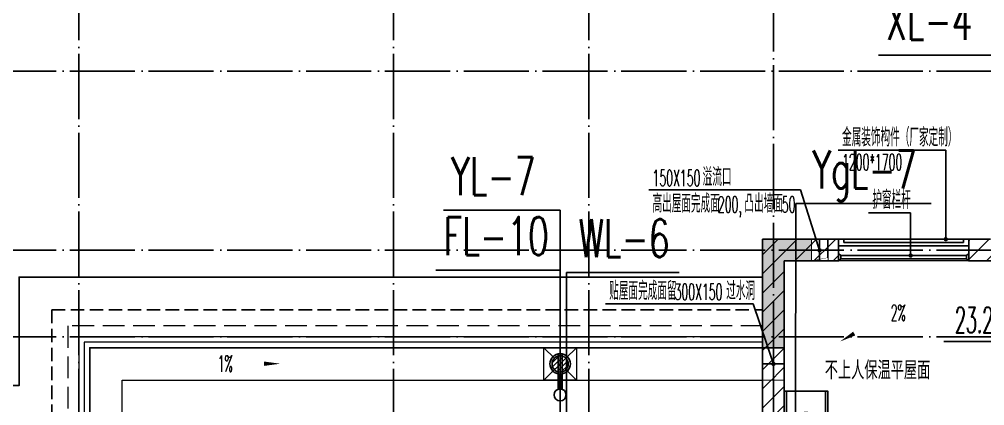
# Model space of a CAD drawing. Extents: x 27938 to 1507990, y 110129 to 923079.
# Drawn here: x 854168 to 863063, y 293675 to 297238 of the extents above; entities that cross this region are included whole.
import ezdxf

# ---------------------------------------------------------------- set-up
doc = ezdxf.new("R2010")
doc.units = 0
doc.header["$LTSCALE"] = 1000
doc.header["$MEASUREMENT"] = 0
for name, pattern in [('#P_--_20B1_001_t3$0$DASH', [0.35, 0.25, -0.1]), ('__DASH', [0.35, 0.25, -0.1]), ('DASH', [0.35, 0.25, -0.1]), ('DOTE', [2.4200000000000004, 2, -0.2, 0.02, -0.2])]:
    doc.linetypes.add(name, pattern=pattern)
for name, color, linetype in [('----建筑底图', 8, 'Continuous'), ('3-栏杆1', 135, 'Continuous'), ('COLUMN', 9, 'Continuous'), ('DIM_ELEV', 3, 'Continuous'), ('DIM_LEAD', 3, 'Continuous'), ('DIM_不分区消火栓', 1, 'Continuous'), ('DIM_废水', 31, 'Continuous'), ('DIM_污水', 2, 'Continuous'), ('DIM_雨水', 4, 'Continuous'), ('DOTE', 1, 'Continuous'), ('EQUIP_雨水斗', 7, 'Continuous'), ('LVTRY', 6, 'Continuous'), ('PIPE-雨水', 4, 'TG_Y'), ('PUB_HATCH', 8, 'Continuous'), ('PUB_TEXT', 4, 'Continuous'), ('ROOF', 4, 'Continuous'), ('VPIPE-雨水', 4, 'Y'), ('WALL', 9, 'Continuous'), ('机电标识类', 1, 'Continuous'), ('污水', 3, 'Continuous'), ('看线', 251, 'Continuous'), ('管', 193, 'Continuous'), ('铝合金', 144, 'Continuous')]:
    doc.layers.add(name, color=color, linetype=linetype)
for name, color, linetype, lineweight in [('平面-分水线', 214, 'Continuous', 15), ('平面-排水沟', 86, 'Continuous', 15), ('平面-栏杆', 135, 'Continuous', 15), ('平面-看线', 45, 'Continuous', 15)]:
    doc.layers.add(name, color=color, linetype=linetype, lineweight=lineweight)
doc.styles.add('_TCH_DIM', font='SIMPLEX.shx', dxfattribs={"width": 0.7, "bigfont": 'GBCBIG.shx'})
doc.styles.add('_TWT_SERIAL', font='SIMPLEX', dxfattribs={"width": 0.8, "height": 3.5, "bigfont": 'HZTXT'})
doc.styles.get("Standard").update_dxf_attribs({"font": 'gbenor.shx', "bigfont": 'gbcbig.shx'})
doc.styles.add('TG_LINETYPE', font='SIMPLEX', dxfattribs={"width": 0.8, "height": 3, "bigfont": 'HZTXT'})
doc.linetypes.add('TG_Y', pattern='A,2,-0.229,["Y",TG_LINETYPE,S=0.1,R=0,X=-0.229,Y=-0.15],0', length=2.229)
doc.linetypes.add('Y', pattern='A,3,-0.2,["Y",Standard,S=0.25,R=0,X=-0.1,Y=-0.115],-0.2', length=3.4)
pattern_1 = [(45, (0, 89.755675), (-88.38838300365748, 88.3883830036575), [])]

# ---------------------------------------------------------------- blocks, each defined once
blk = doc.blocks.new('$lvtry$00000171')
at = {"color": 0}
for p, q in [((-74.24621202462731, 10.60660171788186), (-10.60660171788186, 74.24621202462731)), ((-69.81875867368217, -27.39235180270043), (27.39235180242758, 69.81875867368217)), ((-53.03300858900184, -53.03300858886359), (53.03300858900184, 53.03300858886359)), ((-27.39235180242758, -69.81875867368217), (69.81875867368217, 27.39235180270043)), ((10.60660171788186, -74.24621202462731), (74.24621202462731, -10.60660171788186))]:
    blk.add_line(p, q, dxfattribs=at)
blk.add_circle((0, 0), 75, dxfattribs=at)
blk.add_point((0, 0), dxfattribs=at)
blk = doc.blocks.new('R5T6Y7TRF')
at = {"layer": '平面-分水线', "color": 4, "elevation": -134.4000000000001}
blk.add_lwpolyline([(392484.8541893135, -26437.61814984633), (392784.8541893135, -26437.61814984633), (392784.8541893135, -26737.61814984633), (392484.8541893135, -26737.61814984633)], close=True, dxfattribs=at)
for points in [[(392484.8541893137, -26437.61814984609), (392581.6677419271, -26534.43170245946)], [(392688.0406367002, -26534.43170245946), (392784.8541893137, -26437.61814984609)], [(392484.8541893137, -26737.61814984609), (392593.291564103, -26629.18077505683)], [(392676.4168145243, -26629.18077505683), (392784.8541893137, -26737.61814984609)]]:
    blk.add_lwpolyline(points, dxfattribs=at)
at = {"layer": 'LVTRY', "color": 4}
blk.add_blockref('$lvtry$00000171', (392634.8541893135, -26587.61814984633, -134.4000000000001), dxfattribs=at)
blk = doc.blocks.new('GDGDGDGRGD')
at = {"linetype": '__DASH', "ltscale": 0.1}
blk.add_wipeout([(428916.84760748764, 296115.3631000773), (428716.694160324, 296115.3630999893), (428716.6941600065, 295815.3630998155), (428916.8476071452, 295815.3630997849)], dxfattribs=at).dxf.layer = '污水'
at = {"layer": '机电标识类', "color": 250, "linetype": 'DASH', "ltscale": 400}
for p, q in [((428816.7708839058, 295715.3630940171), (428816.7708839058, 296215.3631000333)), ((428916.8476071691, 295965.3613519751), (428716.6941603196, 295965.3613519752))]:
    blk.add_line(p, q, dxfattribs=at)
at = {"layer": '污水', "linetype": '__DASH', "ltscale": 0.1, "const_width": 10}
blk.add_lwpolyline([(428916.8476071724, 296115.3630999706), (428716.6941603228, 296115.3630999707), (428716.6941603125, 295815.363099858), (428916.847607162, 295815.3630998579)], close=True, dxfattribs=at)
blk = doc.blocks.new('GDGDGRD')
at = {"layer": 'PUB_HATCH'}
blk.add_hatch(color=256, dxfattribs=at).paths.add_polyline_path([(436916.6411279864, 297615.3638617463), (436916.6411962542, 297415.3629025697), (437316.5568382367, 297415.3631073454), (437316.5567854117, 296615.3634647616), (437516.5559669023, 296615.3627485532), (437516.5565370522, 297615.3637164339)])
at = {"layer": 'COLUMN', "color": 6}
for p, q in [((436916.6411279864, 297615.3638617463), (436916.6411962542, 297415.3629025697)), ((437516.5565370522, 297615.3637164339), (436916.6411279864, 297615.3638617463)), ((437516.5559669023, 296615.3627485532), (437516.5565370522, 297615.3637164339)), ((436916.6411962542, 297415.3629025697), (437316.5568382367, 297415.3631073454)), ((437316.5568382367, 297415.3631073454), (437316.5567854117, 296615.3634647616)), ((437316.5567854117, 296615.3634647616), (437516.5559669023, 296615.3627485532))]:
    blk.add_line(p, q, dxfattribs=at)
blk = doc.blocks.new('A$C3EB2330C')
at = {"layer": '管'}
for p, q in [((-0.0007213222561404109, 379.9995217677206), (329.9992786777439, 379.9995217677206)), ((379.9992786777439, 329.9995217677206), (379.9992786777439, 69.99952176772058)), ((329.9992786777439, 19.99952176772058), (-0.0007213222561404109, 19.99952176772058))]:
    blk.add_line(p, q, dxfattribs=at)
blk.add_lwpolyline([(399.9992786777439, 399.9995217677206), (399.9992786777439, -0.000478232279419899), (-0.0007213222561404109, -0.000478232279419899), (-0.0007213222561404109, 399.9995217677206)], close=True, dxfattribs=at)
for centre, start, end in [((329.9992786777439, 329.9995217677206), 0, 90), ((329.9992786777439, 69.99952176772058), 270, 360)]:
    blk.add_arc(centre, 50, start, end, dxfattribs=at)
blk.add_ellipse((267.4755955390865, 199.9995217677206), major_axis=(-49.49747468307308, -49.49747468307304), ratio=0.9999999999994058, start_param=-0.7853981633977454, end_param=5.49778714378184, dxfattribs=at)
blk = doc.blocks.new('A$C39FB4DEF')
at = {"linetype": '__DASH', "ltscale": 0.1}
blk.add_wipeout([(99.99999995594777, 100.07672358185337), (100.00000004396126, -100.07672358182077), (250.0000002177876, -100.0767238992848), (250.00000024837226, 100.07672323945005)], dxfattribs=at).dxf.layer = '污水'
at = {"layer": '机电标识类', "color": 250, "linetype": 'DASH', "ltscale": 400}
for p, q in [((175.0017480581882, 100.0767232633079), (175.0017480580718, -100.0767235861858)), ((350.0000060161692, 0), (0, 0))]:
    blk.add_line(p, q, dxfattribs=at)
at = {"layer": '污水', "linetype": '__DASH', "ltscale": 0.1, "const_width": 10}
blk.add_lwpolyline([(100.0000000626897, 100.0767232666258), (100.0000000625732, -100.0767235829262), (250.0000001752633, -100.076723593229), (250.0000001753797, 100.0767232562066)], close=True, dxfattribs=at)
blk = doc.blocks.new('A$C1B43746D')
at = {"layer": 'PUB_HATCH'}
h = blk.add_hatch(dxfattribs=at)
h.set_pattern_fill('普通砖', color=256, scale=50, style=0)
h.set_pattern_definition(pattern_1)
h.paths.add_polyline_path([(49602.46689847964, -18266.46672065767), (49502.46689910449, -18199.80005399218), (49302.46690657968, -18199.80005397956), (49302.46690656687, -18399.80005397956), (49602.46589011559, -18399.80005399877)])
at = {"layer": '3-栏杆1', "color": 8}
for p, q in [((48122.7355135486, -18350.67089934868), (48102.46688315156, -18332.88332103414)), ((48102.46688315156, -18332.88332103414), (48122.73551336839, -18350.67089919036)), ((48102.46690670145, -18399.80005408439), (48122.73551336559, -18379.95317904872)), ((48122.73551336839, -18350.67089919036), (48122.73551336559, -18379.95317904872)), ((49282.22170141025, -18350.73697670881), (48122.73551336839, -18350.70766462066)), ((48122.73551336559, -18379.9899346751), (49282.22170141304, -18380.01922689861)), ((49282.22170123004, -18350.67089939112), (49302.49033162708, -18332.88332107657)), ((49302.49033162708, -18332.88332107657), (49282.22170141025, -18350.67089923279)), ((49282.22170141025, -18350.67089923279), (49282.22170141304, -18379.95317909116)), ((49282.22170141304, -18379.95317909116), (49302.49030807719, -18399.80005412683)), ((49302.49030807719, -18399.80005412683), (49282.22170141304, -18379.95317909116))]:
    blk.add_line(p, q, dxfattribs=at)
at = {"layer": 'DIM_ELEV', "color": 8}
blk.add_line((49963.56019118975, -19143.09507844161), (49071.30980778986, -19143.09507844161), dxfattribs=at)
at = {"layer": 'DIM_LEAD', "color": 8}
for p, q in [((49090.83049863565, -17379.66287618229), (48100.15527135687, -17379.66287618229)), ((49090.83730044507, -18199.8013962878), (49090.83049863565, -17379.66287618229)), ((47751.62058636779, -17745.16139182675), (46353.54459325145, -17745.16139182675)), ((48767.03502369625, -17955.66314809181), (48378.77698188458, -17955.66314809181)), ((48767.04459176282, -18350.72395367333), (48767.03502369625, -17955.66314809181)), ((47316.54459325143, -18795.16314732673), (45954.54459325145, -18795.16314732673))]:
    blk.add_line(p, q, dxfattribs=at)
at = {"layer": 'DIM_LEAD', "color": 8, "const_width": 20}
for points in [[(49090.83738337996, -18209.80139628746, 1), (49090.83721751018, -18189.80139628815, 1)], [(48767.04483395507, -18360.72395367039, 1), (48767.04434957058, -18340.72395367626, 1)]]:
    blk.add_lwpolyline(points, format="xyb", close=True, dxfattribs=at)
at = {"layer": 'DOTE', "color": 169, "linetype": 'DOTE', "ltscale": 0.3}
for p, q in [((41102.4658898944, -22899.80006129062), (41102.46588989429, -14649.80005406681)), ((44002.46589000383, -22899.80005309894), (44002.46589000383, -14649.80005406681)), ((45802.46589009429, -22899.80005309894), (45802.46589067986, -14649.80005406681)), ((47502.46588954143, -20099.80006161355), (47502.46588951466, -14649.80005406681)), ((66302.46589040197, -16649.80005406681), (12302.46589115635, -16649.80005406681)), ((66302.46589040197, -18299.80005386425), (12302.46589115635, -18299.80005386425)), ((66302.46589040197, -19099.80005979235), (12302.46589115635, -19099.80005979229))]:
    blk.add_line(p, q, dxfattribs=at)
at = {"layer": 'ROOF', "color": 8, "ltscale": 0.8}
for points in [[(47402.46588009398, -18549.80006146204), (40552.46588359366, -18549.80006163026), (40552.4658835117, -19549.80008747696), (39302.46586488455, -19549.80015940644)], [(47402.46588010993, -19199.80006146204), (41202.46588354034, -19199.80006161431), (41202.46588345838, -20199.80005007359), (39302.46589077916, -20199.80015365209)]]:
    blk.add_lwpolyline(points, dxfattribs=at)
at = {"layer": 'WALL', "color": 8}
for p, q in [((49502.46689910449, -18199.80005399218), (49302.46690657968, -18199.80005397956)), ((49302.46690656687, -18399.80005397956), (49302.46690657968, -18199.80005397956)), ((49602.46589011559, -18399.80005399877), (49302.46690656687, -18399.80005397956))]:
    blk.add_line(p, q, dxfattribs=at)
at = {"layer": '平面-排水沟', "color": 8}
for points in [[(48539.54459325143, -18903.66314732673, 0, 0, 0), (48116.54459325143, -19143.66314732673, 0, 40.00000000000001, 0), (48247.0082143878, -19069.64123462525, 0, 0, 0)], [(42551.49442349537, -19347.66315546067, 0, 0, 0), (42959.3061872595, -19347.6631554609, 0, 40.00000000000001, 0), (42809.3061872595, -19347.66315546082, 0, 0, 0)]]:
    blk.add_lwpolyline(points, format="xyseb", dxfattribs=at)
blk.add_lwpolyline([(39402.46604722587, -20499.80005236994), (41502.47902154876, -20499.8000961754), (41502.47901007219, -19499.80007469829), (47402.46588900255, -19499.80012122454)], dxfattribs=at)
at = {"layer": '平面-栏杆', "color": 8}
for points in [[(47402.46588010748, -19099.80006146204), (41102.46588354872, -19099.80006161676), (41102.46588346653, -20099.80005582795), (39302.46589077916, -20099.80015365209)], [(47402.46588010865, -19149.80006146204), (41152.46588354453, -19149.80006161553), (41152.46588346234, -20149.8000529508), (39302.46589077916, -20149.80015365209)]]:
    blk.add_lwpolyline(points, dxfattribs=at)
at = {"layer": '平面-看线', "color": 8}
blk.add_line((49302.46690656675, -18399.80005397956), (48102.46690657956, -18399.80005420366), dxfattribs=at)
at = {"layer": '平面-看线', "color": 8, "linetype": 'DASH', "ltscale": 0.8}
blk.add_lwpolyline([(47402.46588010504, -18999.80006146204), (41002.46588355687, -18999.8000616192), (41002.46588347468, -19999.8000615823), (39302.46589077916, -19999.80015940644)], dxfattribs=at)
at = {"layer": '看线', "color": 8, "linetype": '#P_--_20B1_001_t3$0$DASH', "ltscale": 0.5}
blk.add_lwpolyline([(39302.46589077916, -19849.79711827531), (40852.46587843494, -19849.77791017928), (40852.46587849944, -18849.80006162258), (47402.46633499488, -18849.80006148177)], dxfattribs=at)
at = {"layer": '铝合金', "color": 8}
for points in [[(48132.45088300621, -18259.81723621412), (48102.4508840685, -18259.80925273354), (48102.46685347834, -18199.80005390273), (48152.4668517079, -18199.81335970381), (48152.4588682272, -18229.81335864152)], [(48102.45886999764, -18229.80005284044), (48102.46685347834, -18199.80005390273), (48152.4668517079, -18199.81335970381), (48152.46419054759, -18209.81335934968), (48152.46419054759, -18209.81335934968), (48152.45886577864, -18229.82255959633)], [(48152.45886577864, -18229.82255959633), (49252.45886930672, -18229.79594805685)], [(48152.46684925933, -18199.82256065862), (49252.46685278742, -18199.79594911914)], [(49272.45088511799, -18259.80126931553), (49302.4508840557, -18259.80925279623), (49302.46685346554, -18199.80005396542), (49252.46685523598, -18199.78674816433), (49252.45887175528, -18229.78674710204)], [(49302.45886998484, -18229.80005290313), (49302.46685346554, -18199.80005396542), (49252.46685523598, -18199.78674816433), (49252.46419407579, -18209.7867478102), (49252.46419407579, -18209.7867478102), (49252.45886930672, -18229.79594805685)], [(48132.45071491925, -18259.81723616848), (49272.45088511799, -18259.80126931553)]]:
    blk.add_lwpolyline(points, dxfattribs=at)
at = {"color": 8}
blk.add_blockref('R5T6Y7TRF', (-347097.3723202004, 7237.818074880226, 134.4000000000001), dxfattribs=at)
at = {"layer": 'DIM_ELEV', "color": 8, "style": '_TCH_DIM', "width": 0.4941176470588236}
blk.add_text('23.200', height=238, dxfattribs=at).set_placement((49175.49565131462, -19063.01507844159))
at = {"layer": 'DIM_LEAD', "color": 7, "style": '_TCH_DIM'}
for s, height, width, p in [('金属装饰构件（厂家定制）', 168.7943262411347, 0.7, (48135.15527135687, -17344.66287618229)), ('1200*1700', 148.75, 0.4941176470588236, (48135.15527135687, -17563.41287618229)), ('150X150', 148.75, 0.4941176470588236, (46388.54459325145, -17710.16139182675)), ('溢流口', 168.7943262411347, 0.7, (46850.54459325145, -17710.16139182675)), ('高出屋面完成面', 168.7943262411347, 0.7, (46388.54459325145, -17955.16139182675)), ('凸出墙面', 168.7943262411347, 0.7, (47235.61906133655, -17955.16139182675)), ('护窗栏杆', 168.7943262411347, 0.7, (48413.77698188458, -17920.66314809181)), ('200,', 148.75, 0.4941176470588236, (46990.61906133655, -17955.16139182675)), ('50', 148.75, 0.4941176470588236, (47579.66161452804, -17955.16139182675)), ('贴屋面完成面留', 168.7943262411347, 0.7, (45989.54459325145, -18760.16314732673)), ('过水洞', 168.7943262411347, 0.7, (47067.61906133655, -18760.16314732673)), ('300X150', 148.75, 0.4941176470588236, (46591.61906133655, -18760.16314732673))]:
    blk.add_text(s, height=height, dxfattribs=dict(at, width=width)).set_placement(p)
at = {"layer": 'PUB_TEXT', "color": 8}
blk.add_text('不上人保温平屋面', height=168.7943262411347, dxfattribs=at).set_placement((47975.56550995738, -19492.41605555167))
at = {"layer": '平面-排水沟', "color": 7, "style": '_TCH_DIM', "width": 0.4941176470588236}
for s, p in [('2%', (48583.07595483728, -18953.33950245528)), ('1%', (42382.44442349537, -19422.0381554606))]:
    blk.add_text(s, height=148.75, dxfattribs=at).set_placement(p)
at = {"color": 8, "xscale": -1}
blk.add_blockref('GDGDGDGRGD', (476319.1600493173, -315315.1631615393), dxfattribs=at)
at = {"layer": 'PUB_HATCH'}
h = blk.add_hatch(dxfattribs=at)
h.set_pattern_fill('普通砖', color=256, scale=50, style=0)
h.set_pattern_definition(pattern_1)
h.paths.add_polyline_path([(47502.46588919506, -20066.46672823059), (47602.46588901761, -19999.80006159854), (47602.46588063673, -18399.80005387069), (47402.46587958916, -18199.80005385791), (47402.46588901764, -19999.80006155088)])
at = {"layer": 'DIM_LEAD', "color": 8}
blk.add_line((47502.58374864573, -19349.80180956417), (47316.54459325143, -18795.16314732673), dxfattribs=at)
at = {"layer": 'DIM_LEAD', "color": 8, "const_width": 20}
blk.add_lwpolyline([(47505.76386048436, -19359.28267918113, 1), (47499.4036368071, -19340.32093994721, 1)], format="xyb", close=True, dxfattribs=at)
at = {"layer": 'WALL', "color": 8}
for p, q in [((47402.46588901764, -19999.80006155088), (47402.46587958916, -18199.80005385791)), ((47602.46588901761, -19999.80006159854), (47602.46588063673, -18399.80005387069))]:
    blk.add_line(p, q, dxfattribs=at)
at = {"color": 8, "xscale": -1}
blk.add_blockref('GDGDGRD', (484919.0445932514, -315815.1631473267), dxfattribs=at)
at = {"layer": '管', "color": 8, "xscale": -1, "rotation": 90}
blk.add_blockref('A$C3EB2330C', (48002.46541078261, -19599.80078541196), dxfattribs=at)
at = {"color": 8, "xscale": -1}
blk.add_blockref('A$C39FB4DEF', (48102.46690658608, -18299.80005390273), dxfattribs=at)
at = {"layer": 'PUB_HATCH'}
h = blk.add_hatch(dxfattribs=at)
h.set_pattern_fill('普通砖', color=256, scale=50, style=0)
h.set_pattern_definition(pattern_1)
h.paths.add_polyline_path([(48102.46690659248, -18199.80005390273), (47402.46587958916, -18199.80005385791), (47602.46588063673, -18399.80005387069), (48102.46690657968, -18399.80005390273)])
at = {"layer": 'DIM_LEAD', "color": 8}
blk.add_line((47927.95036559866, -18302.1933811449), (47751.62058636779, -17745.16139182675), dxfattribs=at)
at = {"layer": 'DIM_LEAD', "color": 8, "const_width": 20}
blk.add_lwpolyline([(47930.96829199963, -18311.72711704634, 1), (47924.9324391977, -18292.65964524346, 1)], format="xyb", close=True, dxfattribs=at)
at = {"layer": 'WALL', "color": 8}
for p, q in [((48102.46690659248, -18199.80005390273), (47402.46587958916, -18199.80005385791)), ((48102.46690657968, -18399.80005390273), (48102.46690659248, -18199.80005390273)), ((48102.46690657968, -18399.80005390273), (47602.46588063673, -18399.80005387069))]:
    blk.add_line(p, q, dxfattribs=at)
blk = doc.blocks.new('$TwtSys$00000139')
at = {"color": 7}
for p, q in [((-18.75, 91.8558653543696, 1e-08), (-18.75, -91.8558653543696, 1e-08)), ((18.75, 91.8558653543696, 1e-08), (18.75, -91.8558653543696, 1e-08))]:
    blk.add_line(p, q, dxfattribs=at)
blk.add_circle((0, 0, 1e-08), 93.75)

msp = doc.modelspace()

# ---------------------------------------------------------------- block references
at = {"layer": '----建筑底图', "ltscale": 0.5}
msp.add_blockref('A$C1B43746D', (813614.1128116931, 313410.2261473267), dxfattribs=at)

# ---------------------------------------------------------------- next in the draw order: linework, layer by layer
at = {"layer": 'DIM_不分区消火栓'}
msp.add_line((863466.5797107948, 296908.2375234528), (862085.2536047332, 296908.2375234528), dxfattribs=at)
at = {"layer": 'DIM_废水'}
for p, q in [((859151.5815677628, 294923.8015234528), (858007.5181342068, 294923.8015234528)), ((859151.5815677628, 293575.4256820688), (859151.5815677628, 294923.8015234528))]:
    msp.add_line(p, q, dxfattribs=at)
at = {"layer": 'DIM_污水'}
for p, q in [((859211.3932643178, 293105.4260948431), (859211.3932643178, 294904.3095234528)), ((859211.3932643178, 294904.3095234528), (860247.2158842677, 294904.3095234528))]:
    msp.add_line(p, q, dxfattribs=at)
at = {"layer": 'DIM_雨水'}
for p, q in [((861321.5787604578, 293515.425980869), (861321.6066623796, 295538.7862143009)), ((861321.6066623796, 295538.7862143009), (862569.1334499177, 295538.7862143009)), ((859151.5815677628, 295476.6345234528), (858076.7712868294, 295476.6345234528)), ((859151.5815677628, 293775.4256820688), (859151.5815677628, 295476.6345234528))]:
    msp.add_line(p, q, dxfattribs=at)
at = {"layer": 'PIPE-雨水', "ltscale": 0.5, "const_width": 55.00000000000001}
msp.add_lwpolyline([(859151.5815686764, 293830.4256820688), (859151.5815709395, 293966.6760858078)], dxfattribs=at)
at = {"layer": 'VPIPE-雨水'}
msp.add_circle((859151.5815677628, 293775.4256820688), 55, dxfattribs=at)

# ---------------------------------------------------------------- next in the draw order: block references
at = {"layer": 'EQUIP_雨水斗'}
msp.add_blockref('$TwtSys$00000139', (859151.5815724968, 294060.4260858078), dxfattribs=at)

# ---------------------------------------------------------------- next in the draw order: texts
at = {"layer": 'DIM_不分区消火栓', "color": 7, "style": '_TWT_SERIAL', "width": 0.6400000000000001}
msp.add_text('XL-4', height=350, dxfattribs=at).set_placement((862155.2536047332, 297048.2375234528))
at = {"layer": 'DIM_废水', "color": 7, "style": '_TWT_SERIAL', "width": 0.6400000000000001}
msp.add_text('FL-10', height=350, dxfattribs=at).set_placement((858077.5181342068, 295063.8015234528))
at = {"layer": 'DIM_污水', "color": 7, "style": '_TWT_SERIAL', "width": 0.6400000000000001}
msp.add_text('WL-6', height=350, dxfattribs=at).set_placement((859323.8825509343, 295044.3095234528))
at = {"layer": 'DIM_雨水', "color": 7, "style": '_TWT_SERIAL', "width": 0.6400000000000001}
for s, p in [('YL-7', (858146.7712868294, 295616.6345234528)), ('YgL-7', (861475.1334499177, 295678.7862143009))]:
    msp.add_text(s, height=350, dxfattribs=at).set_placement(p)

doc.saveas('drawing.dxf')
